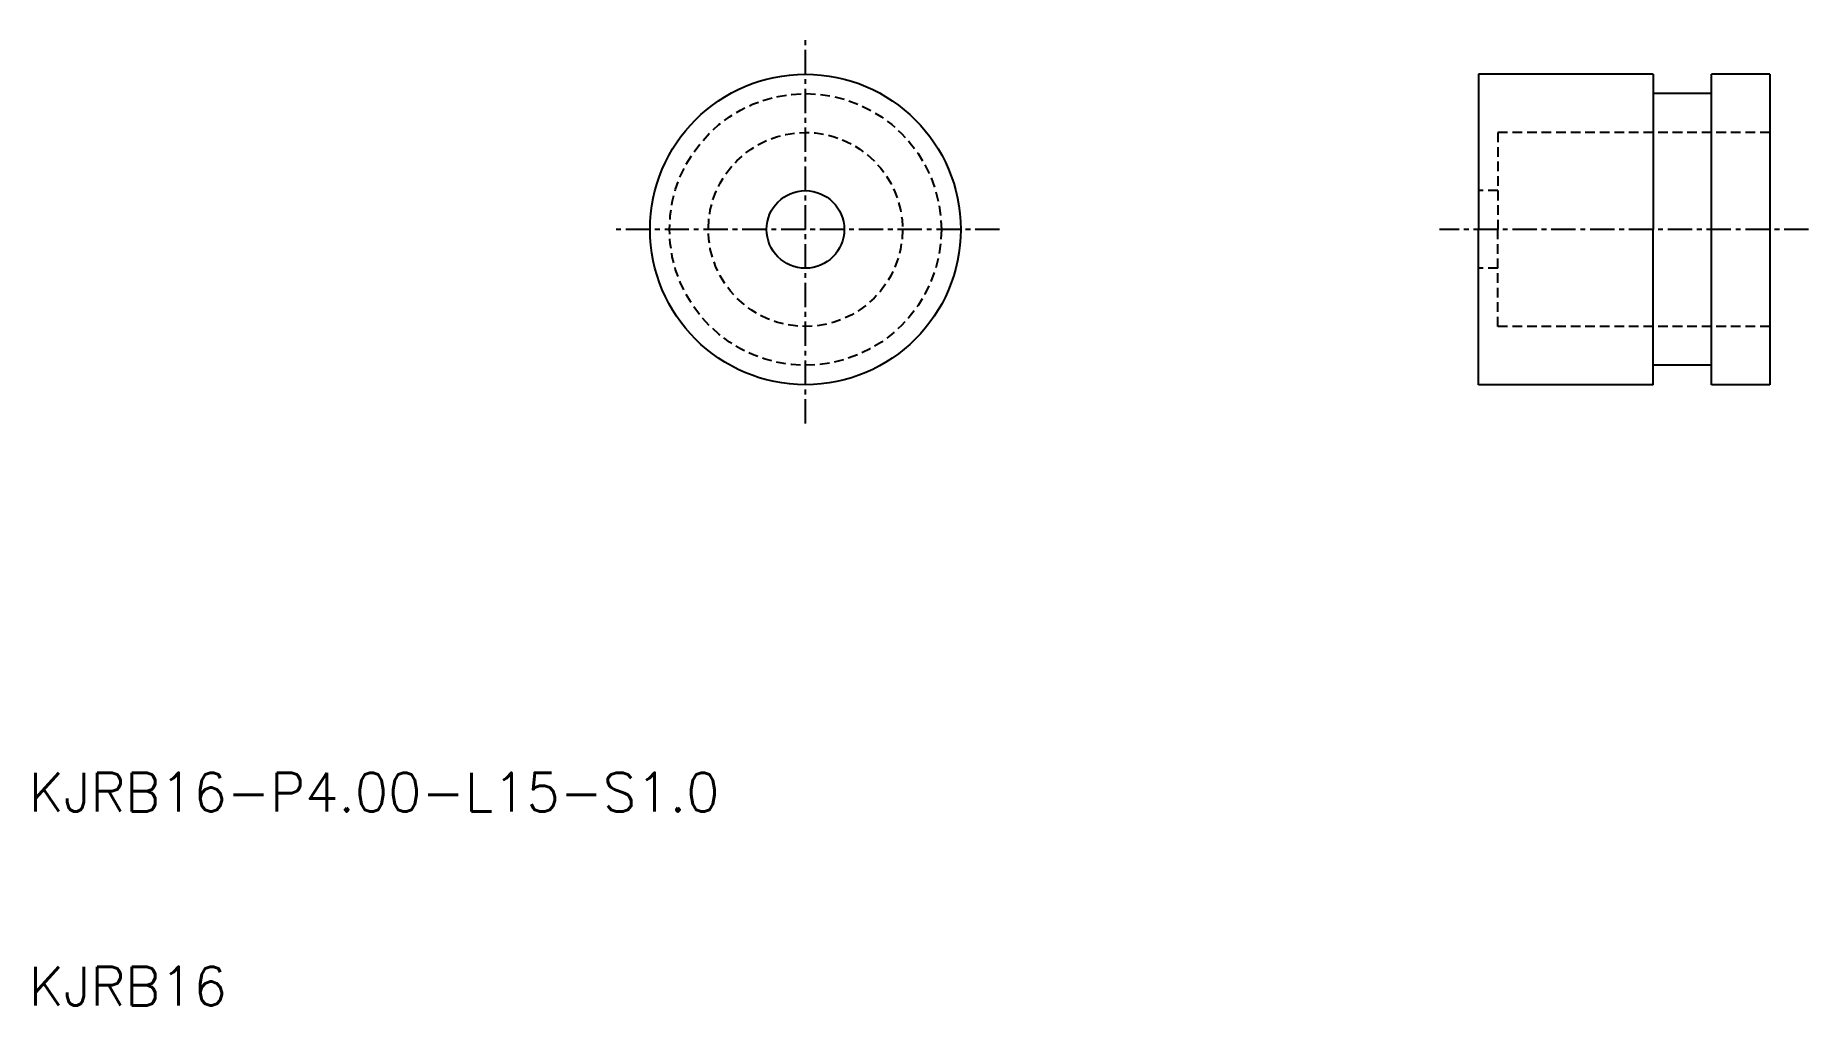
# Model space of a CAD drawing. Extents: x 10.3 to 101.7, y 10 to 60.
import ezdxf

# ---------------------------------------------------------------- set-up
doc = ezdxf.new("R2010")
doc.units = 0
doc.linetypes.add('CENTER', pattern=[2, 1.25, -0.25, 0.25, -0.25])
doc.linetypes.add('DASHED', pattern=[0.75, 0.5, -0.25])
doc.layers.get('0').update_dxf_attribs({"linetype": 'CONTINUOUS'})
doc.layers.add('CENTER', color=1, linetype='CENTER')
doc.styles.get("Standard").update_dxf_attribs({"font": 'txt.shx'})

msp = doc.modelspace()

# ---------------------------------------------------------------- linework, layer by layer
at = {"color": 7, "linetype": 'CONTINUOUS'}
for p, q in [((93.665, 58), (84.665, 58)), ((84.665, 58), (84.665, 50)), ((93.665, 58), (93.665, 50)), ((96.665, 42), (96.665, 58)), ((99.665, 58), (96.665, 58)), ((99.665, 58), (99.665, 42)), ((96.665, 57), (93.665, 57)), ((84.665, 42), (84.665, 50)), ((93.665, 42), (93.665, 50)), ((96.665, 43), (93.665, 43)), ((93.665, 42), (84.665, 42)), ((99.665, 42), (96.665, 42))]:
    msp.add_line(p, q, dxfattribs=at)
at = {"color": 3, "linetype": 'DASHED'}
for p, q in [((99.665, 55), (85.665, 55)), ((85.665, 55), (85.665, 50)), ((85.665, 52), (84.665, 52)), ((85.665, 45), (85.665, 50)), ((85.665, 48), (84.665, 48)), ((99.665, 45), (85.665, 45))]:
    msp.add_line(p, q, dxfattribs=at)
at = {"color": 7, "linetype": 'CONTINUOUS'}
for radius in [8, 2]:
    msp.add_circle((50, 50), radius, dxfattribs=at)
at = {"color": 3, "linetype": 'DASHED'}
for radius in [7, 5]:
    msp.add_circle((50, 50), radius, dxfattribs=at)
at = {"layer": 'CENTER', "color": 1, "linetype": 'CENTER'}
for p, q in [((50, 40), (50, 60)), ((60, 50), (40, 50)), ((101.665, 50), (82.665, 50))]:
    msp.add_line(p, q, dxfattribs=at)

# ---------------------------------------------------------------- texts
at = {"color": 7, "linetype": 'CONTINUOUS'}
for s, p in [('KJRB16-P4.00-L15-S1.0', (10, 20)), ('KJRB16', (10, 10))]:
    msp.add_text(s, height=2, dxfattribs=at).set_placement(p)

doc.saveas('drawing.dxf')
